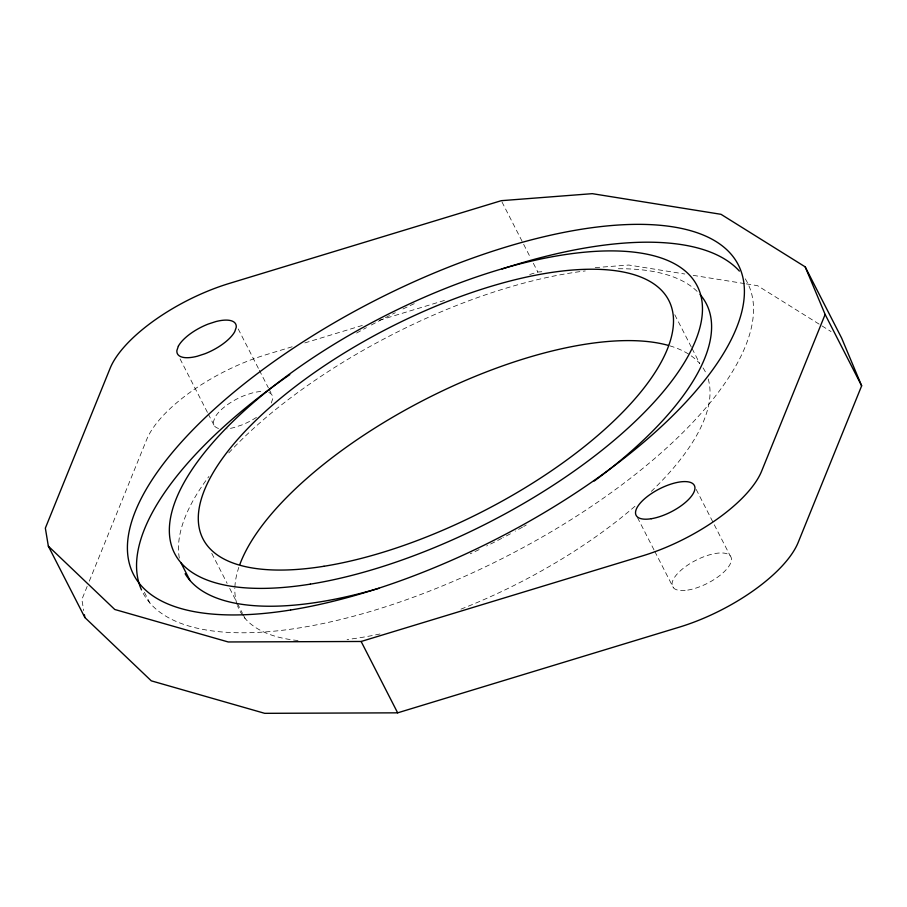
<?xml version="1.0" encoding="UTF-8"?>
<svg xmlns="http://www.w3.org/2000/svg" width="907" height="907" viewBox="0 0 907 907"><rect width="100%" height="100%" fill="white"/><g stroke="black" fill="none" stroke-linecap="round" stroke-linejoin="round"><path stroke-width="0.68" stroke-dasharray="4.54 3.4" d="M271.284 402.991L272.735 398.751A32.709 12.879 -27.1 0 0 266.488 391.813M87.174 586.387L81.868 599.493L83.705 610.592M89.305 581.149L146.662 439.6A109.021 42.946 -27.1 0 1 265.524 354.875L292.621 346.633M304.809 342.925L364.421 324.797M379.33 320.262L447.06 299.65M529.699 274.504L537.828 272.032L544.824 271.499M595.219 267.622L628.812 265.037L684.774 274.005M693.175 275.354L744.93 283.653M746.336 283.88L757.526 285.671L831.027 331.554M674.785 314.752L691.44 347.302M692.075 348.549L699.773 363.571A261.647 103.069 -27.1 0 0 669.513 345.748M696.225 489.474L730.18 555.832M501.956 201.921L530.788 258.257M533.35 263.268L537.828 272.032M637.474 517.58L654.128 550.13M654.763 551.377L673.345 587.691M238.212 328.946L258.71 369.013M259.345 370.26L268.325 387.788M268.96 389.035L272.168 395.305M180.051 358.877L207.601 412.708M208.236 413.966L214.007 425.224M211.762 553.349L227.147 583.394M229.709 588.405L236.75 602.169M237.396 603.427L242.52 613.438M243.155 614.685L245.083 618.449M144.383 592.248L149.859 602.951M256.443 417.39A32.709 12.879 -27.1 0 1 241.387 425.134L233.768 427.605A32.709 12.879 -27.1 0 1 226.795 428.898M218.53 428.444A32.709 12.879 -27.1 0 1 213.428 421.778L214.88 417.537A32.709 12.879 -27.1 0 1 244.777 395.395L252.395 392.924A32.709 12.879 -27.1 0 1 263.064 391.461M708.186 378.967A261.647 103.069 -27.1 0 1 651.351 491.356M634.968 506.276A261.647 103.069 -27.1 0 1 459.18 609.833M380.033 633.959A261.647 103.069 -27.1 0 1 347.086 639.503M298.018 640.546A261.647 103.069 -27.1 0 1 243.359 616.329M242.554 615.229A261.647 103.069 -27.1 0 1 237.521 605.649M237.067 604.357A261.647 103.069 -27.1 0 1 234.834 588.337M234.89 587.022A261.647 103.069 -27.1 0 1 238.813 567.363M703.05 367.913A261.647 103.069 -27.1 0 1 706.304 373.843M745.248 278.834A339.717 133.828 -27.1 0 1 509.757 554.687A339.717 133.828 -27.1 0 1 142.104 591.217M356.587 333.062A339.717 133.828 -27.1 0 1 366.394 327.665M371.348 325.001A339.717 133.828 -27.1 0 1 395.305 312.711M402.946 308.992A339.717 133.828 -27.1 0 1 414.442 303.562M526.253 525.028A293.528 115.631 -27.1 0 1 523.758 526.434M522.511 527.137A293.528 115.631 -27.1 0 1 515.255 531.151M510.369 533.804A293.528 115.631 -27.1 0 1 502.954 537.726M501.707 538.373A293.528 115.631 -27.1 0 1 486.674 545.969M479.1 549.631A293.528 115.631 -27.1 0 1 470.245 553.78M179.337 558.1A293.528 115.631 -27.1 0 1 208.95 476.447M228.779 452.888A293.528 115.631 -27.1 0 1 585.287 270.944M618.359 268.744A293.528 115.631 -27.1 0 1 697.551 291.805M687.778 590.083A32.709 12.879 -27.1 0 0 731.45 558.961A32.709 12.879 -27.1 0 0 686.066 566.229A32.709 12.879 -27.1 0 0 687.778 590.083"/><path stroke-width="1.36" d="M805.178 266.851L825.132 314.446L761.665 471.062A109.021 42.946 -27.1 0 1 642.802 555.787L361.133 641.476L228.201 641.963L114.77 609.481L48.343 546.161L45.35 528.135L110.144 368.242A109.021 42.946 -27.1 0 1 229.006 283.517L501.31 200.674L592.294 193.667L721.008 214.313L805.178 266.851L841.696 338.209L861.65 385.815L798.183 542.42A109.021 42.946 -27.1 0 1 679.32 627.145L397.651 712.834L264.719 713.333L151.288 680.84L84.861 617.52L48.343 546.161M825.132 314.446L861.65 385.815M361.133 641.476L397.651 712.834M180.856 562.612L189.982 580.457M84.396 614.753L84.861 617.52M239.856 564.403A261.647 103.069 -27.1 0 1 425.746 399.114A261.647 103.069 -27.1 0 1 668.312 345.397M141.515 589.935A339.717 133.828 -27.1 0 1 289.775 374.648M502.104 268.96A339.717 133.828 -27.1 0 1 739.375 271.08M700.091 294.526A293.528 115.631 -27.1 0 1 594.187 481.061M379.013 588.28A293.528 115.631 -27.1 0 1 185.119 573.723M178.362 346.168L176.91 350.408A32.709 12.879 -27.1 0 0 197.261 356.247L204.869 353.775A32.709 12.879 -27.1 0 0 234.766 331.633L236.217 327.393A32.709 12.879 -27.1 0 0 215.877 321.566L208.259 324.037A32.709 12.879 -27.1 0 0 178.362 346.168M323.98 566.263A261.647 103.069 -27.1 0 0 673.379 317.235A261.647 103.069 -27.1 0 0 310.353 375.441A261.647 103.069 -27.1 0 0 323.98 566.263M651.26 518.725A32.709 12.879 -27.1 0 0 694.932 487.592A32.709 12.879 -27.1 0 0 649.548 494.871A32.709 12.879 -27.1 0 0 651.26 518.725M290.591 610.014A339.717 133.828 -27.1 0 0 744.239 286.68A339.717 133.828 -27.1 0 0 272.894 362.256A339.717 133.828 -27.1 0 0 290.591 610.014M310.341 584.131A293.528 115.631 -27.1 0 0 702.324 304.763A293.528 115.631 -27.1 0 0 295.058 370.056A293.528 115.631 -27.1 0 0 310.341 584.131"/></g></svg>
